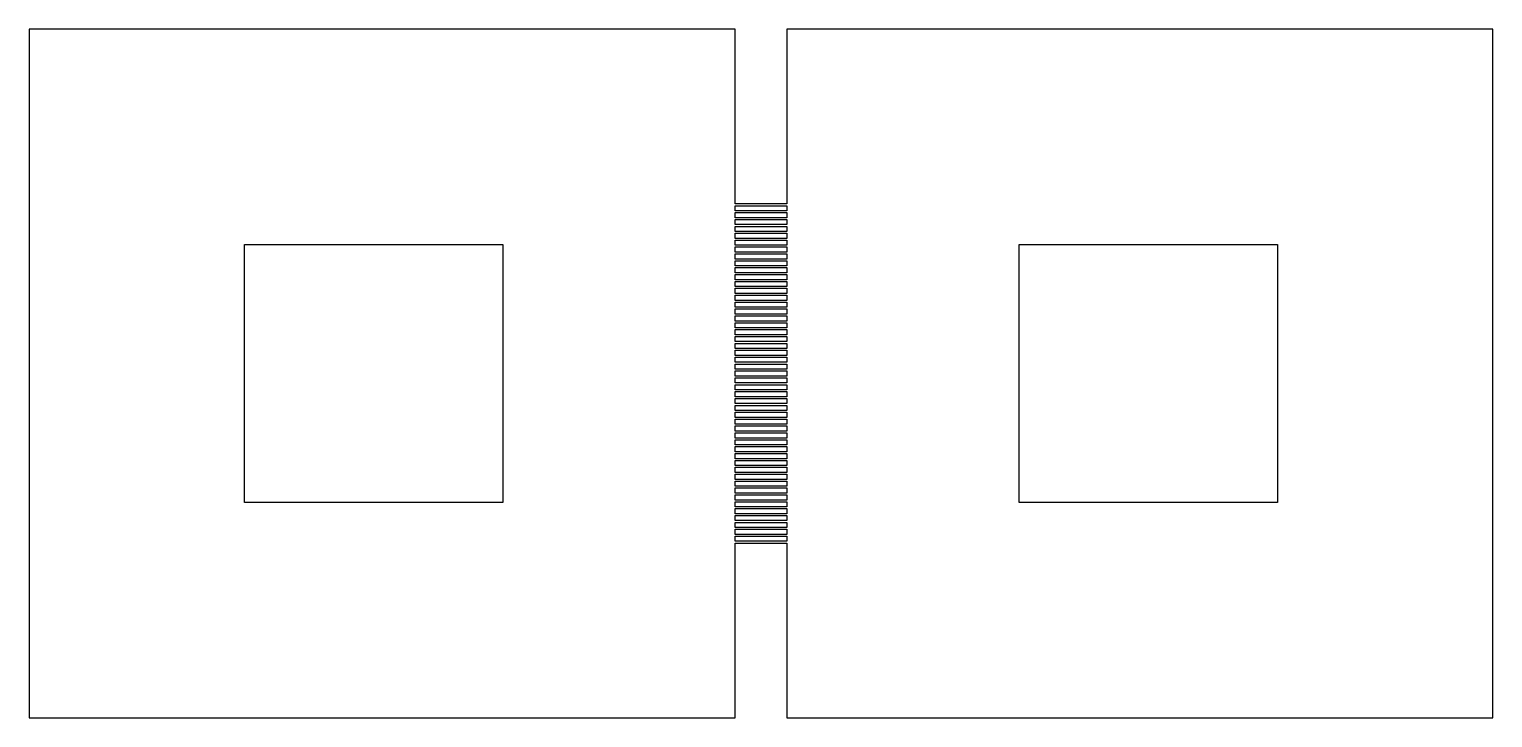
# Model space of a CAD drawing. Extents: x 0.25 to 8.75, y 0.25 to 4.25.
import ezdxf

# ---------------------------------------------------------------- set-up
doc = ezdxf.new("R2010")
doc.units = 0

msp = doc.modelspace()

# ---------------------------------------------------------------- linework, layer by layer
for p, q in [((4.35001, 4.25), (0.25, 4.25)), ((0.25, 4.25), (0.25, 0.25)), ((4.35001, 3.23499), (4.35001, 4.25)), ((8.75, 4.25), (4.64999, 4.25)), ((4.64999, 4.25), (4.64999, 3.23499)), ((8.75, 0.25), (8.75, 4.25)), ((4.64999, 3.23499), (4.35001, 3.23499)), ((4.35001, 3.19499), (4.35001, 3.22499)), ((4.35001, 3.22499), (4.64999, 3.22499)), ((4.64999, 3.19499), (4.35001, 3.19499)), ((4.35001, 3.155), (4.35001, 3.185)), ((4.35001, 3.185), (4.64999, 3.185)), ((4.64999, 3.155), (4.35001, 3.155)), ((4.64999, 3.22499), (4.64999, 3.19499)), ((4.64999, 3.185), (4.64999, 3.155)), ((4.35001, 3.11499), (4.35001, 3.14499)), ((4.35001, 3.14499), (4.64999, 3.14499)), ((4.64999, 3.11499), (4.35001, 3.11499)), ((4.35001, 3.075), (4.35001, 3.105)), ((4.35001, 3.105), (4.64999, 3.105)), ((4.64999, 3.075), (4.35001, 3.075)), ((4.35001, 3.03499), (4.35001, 3.06499)), ((4.35001, 3.06499), (4.64999, 3.06499)), ((4.64999, 3.14499), (4.64999, 3.11499)), ((4.64999, 3.105), (4.64999, 3.075)), ((4.64999, 3.06499), (4.64999, 3.03499)), ((1.5, 1.5), (1.5, 3)), ((1.5, 3), (3, 3)), ((3, 3), (3, 1.5)), ((4.64999, 3.03499), (4.35001, 3.03499)), ((4.35001, 2.995), (4.35001, 3.02499)), ((4.35001, 3.02499), (4.64999, 3.02499)), ((4.64999, 2.995), (4.35001, 2.995)), ((4.35001, 2.95499), (4.35001, 2.98499)), ((4.35001, 2.98499), (4.64999, 2.98499)), ((4.64999, 3.02499), (4.64999, 2.995)), ((4.64999, 2.98499), (4.64999, 2.95499)), ((6, 1.5), (6, 3)), ((6, 3), (7.5, 3)), ((7.5, 3), (7.5, 1.5)), ((4.64999, 2.95499), (4.35001, 2.95499)), ((4.35001, 2.91499), (4.35001, 2.94499)), ((4.35001, 2.94499), (4.64999, 2.94499)), ((4.64999, 2.91499), (4.35001, 2.91499)), ((4.35001, 2.875), (4.35001, 2.905)), ((4.35001, 2.905), (4.64999, 2.905)), ((4.64999, 2.94499), (4.64999, 2.91499)), ((4.64999, 2.905), (4.64999, 2.875)), ((4.64999, 2.875), (4.35001, 2.875)), ((4.35001, 2.83499), (4.35001, 2.86499)), ((4.35001, 2.86499), (4.64999, 2.86499)), ((4.64999, 2.83499), (4.35001, 2.83499)), ((4.35001, 2.795), (4.35001, 2.825)), ((4.35001, 2.825), (4.64999, 2.825)), ((4.64999, 2.86499), (4.64999, 2.83499)), ((4.64999, 2.825), (4.64999, 2.795)), ((4.64999, 2.795), (4.35001, 2.795)), ((4.35001, 2.75499), (4.35001, 2.78499)), ((4.35001, 2.78499), (4.64999, 2.78499)), ((4.64999, 2.75499), (4.35001, 2.75499)), ((4.35001, 2.715), (4.35001, 2.745)), ((4.35001, 2.745), (4.64999, 2.745)), ((4.64999, 2.78499), (4.64999, 2.75499)), ((4.64999, 2.745), (4.64999, 2.715)), ((4.64999, 2.715), (4.35001, 2.715)), ((4.35001, 2.67499), (4.35001, 2.70499)), ((4.35001, 2.70499), (4.64999, 2.70499)), ((4.64999, 2.67499), (4.35001, 2.67499)), ((4.35001, 2.63499), (4.35001, 2.66499)), ((4.35001, 2.66499), (4.64999, 2.66499)), ((4.64999, 2.70499), (4.64999, 2.67499)), ((4.64999, 2.66499), (4.64999, 2.63499)), ((4.64999, 2.63499), (4.35001, 2.63499)), ((4.35001, 2.59499), (4.35001, 2.625)), ((4.35001, 2.625), (4.64999, 2.625)), ((4.64999, 2.59499), (4.35001, 2.59499)), ((4.35001, 2.55499), (4.35001, 2.58499)), ((4.35001, 2.58499), (4.64999, 2.58499)), ((4.64999, 2.55499), (4.35001, 2.55499)), ((4.64999, 2.625), (4.64999, 2.59499)), ((4.64999, 2.58499), (4.64999, 2.55499)), ((4.35001, 2.515), (4.35001, 2.545)), ((4.35001, 2.545), (4.64999, 2.545)), ((4.64999, 2.515), (4.35001, 2.515)), ((4.35001, 2.47499), (4.35001, 2.50499)), ((4.35001, 2.50499), (4.64999, 2.50499)), ((4.64999, 2.47499), (4.35001, 2.47499)), ((4.64999, 2.545), (4.64999, 2.515)), ((4.64999, 2.50499), (4.64999, 2.47499)), ((4.35001, 2.435), (4.35001, 2.465)), ((4.35001, 2.465), (4.64999, 2.465)), ((4.64999, 2.435), (4.35001, 2.435)), ((4.35001, 2.39499), (4.35001, 2.42499)), ((4.35001, 2.42499), (4.64999, 2.42499)), ((4.64999, 2.39499), (4.35001, 2.39499)), ((4.35001, 2.355), (4.35001, 2.38499)), ((4.35001, 2.38499), (4.64999, 2.38499)), ((4.64999, 2.465), (4.64999, 2.435)), ((4.64999, 2.42499), (4.64999, 2.39499)), ((4.64999, 2.38499), (4.64999, 2.355)), ((4.64999, 2.355), (4.35001, 2.355)), ((4.35001, 2.31499), (4.35001, 2.34499)), ((4.35001, 2.34499), (4.64999, 2.34499)), ((4.64999, 2.31499), (4.35001, 2.31499)), ((4.35001, 2.27499), (4.35001, 2.30499)), ((4.35001, 2.30499), (4.64999, 2.30499)), ((4.64999, 2.34499), (4.64999, 2.31499)), ((4.64999, 2.30499), (4.64999, 2.27499)), ((4.64999, 2.27499), (4.35001, 2.27499)), ((4.35001, 2.235), (4.35001, 2.265)), ((4.35001, 2.265), (4.64999, 2.265)), ((4.64999, 2.235), (4.35001, 2.235)), ((4.35001, 2.19501), (4.35001, 2.22501)), ((4.35001, 2.22501), (4.64999, 2.22501)), ((4.64999, 2.265), (4.64999, 2.235)), ((4.64999, 2.22501), (4.64999, 2.19501)), ((4.64999, 2.19501), (4.35001, 2.19501)), ((4.35001, 2.15501), (4.35001, 2.18501)), ((4.35001, 2.18501), (4.64999, 2.18501)), ((4.64999, 2.15501), (4.35001, 2.15501)), ((4.35001, 2.11501), (4.35001, 2.145)), ((4.35001, 2.145), (4.64999, 2.145)), ((4.64999, 2.18501), (4.64999, 2.15501)), ((4.64999, 2.145), (4.64999, 2.11501)), ((4.64999, 2.11501), (4.35001, 2.11501)), ((4.35001, 2.07501), (4.35001, 2.10501)), ((4.35001, 2.10501), (4.64999, 2.10501)), ((4.64999, 2.07501), (4.35001, 2.07501)), ((4.35001, 2.035), (4.35001, 2.065)), ((4.35001, 2.065), (4.64999, 2.065)), ((4.64999, 2.10501), (4.64999, 2.07501)), ((4.64999, 2.065), (4.64999, 2.035)), ((4.64999, 2.035), (4.35001, 2.035)), ((4.35001, 1.99501), (4.35001, 2.02501)), ((4.35001, 2.02501), (4.64999, 2.02501)), ((4.64999, 1.99501), (4.35001, 1.99501)), ((4.35001, 1.955), (4.35001, 1.985)), ((4.35001, 1.985), (4.64999, 1.985)), ((4.64999, 1.955), (4.35001, 1.955)), ((4.64999, 2.02501), (4.64999, 1.99501)), ((4.64999, 1.985), (4.64999, 1.955)), ((4.35001, 1.91501), (4.35001, 1.94501)), ((4.35001, 1.94501), (4.64999, 1.94501)), ((4.64999, 1.91501), (4.35001, 1.91501)), ((4.35001, 1.875), (4.35001, 1.90501)), ((4.35001, 1.90501), (4.64999, 1.90501)), ((4.64999, 1.875), (4.35001, 1.875)), ((4.64999, 1.94501), (4.64999, 1.91501)), ((4.64999, 1.90501), (4.64999, 1.875)), ((4.35001, 1.83501), (4.35001, 1.86501)), ((4.35001, 1.86501), (4.64999, 1.86501)), ((4.64999, 1.83501), (4.35001, 1.83501)), ((4.35001, 1.79501), (4.35001, 1.82501)), ((4.35001, 1.82501), (4.64999, 1.82501)), ((4.64999, 1.79501), (4.35001, 1.79501)), ((4.64999, 1.86501), (4.64999, 1.83501)), ((4.64999, 1.82501), (4.64999, 1.79501)), ((4.35001, 1.755), (4.35001, 1.785)), ((4.35001, 1.785), (4.64999, 1.785)), ((4.64999, 1.755), (4.35001, 1.755)), ((4.35001, 1.71501), (4.35001, 1.74501)), ((4.35001, 1.74501), (4.64999, 1.74501)), ((4.64999, 1.71501), (4.35001, 1.71501)), ((4.35001, 1.675), (4.35001, 1.705)), ((4.35001, 1.705), (4.64999, 1.705)), ((4.64999, 1.785), (4.64999, 1.755)), ((4.64999, 1.74501), (4.64999, 1.71501)), ((4.64999, 1.705), (4.64999, 1.675)), ((4.64999, 1.675), (4.35001, 1.675)), ((4.35001, 1.63501), (4.35001, 1.66501)), ((4.35001, 1.66501), (4.64999, 1.66501)), ((4.64999, 1.63501), (4.35001, 1.63501)), ((4.35001, 1.595), (4.35001, 1.625)), ((4.35001, 1.625), (4.64999, 1.625)), ((4.64999, 1.66501), (4.64999, 1.63501)), ((4.64999, 1.625), (4.64999, 1.595)), ((4.64999, 1.595), (4.35001, 1.595)), ((4.35001, 1.55501), (4.35001, 1.58501)), ((4.35001, 1.58501), (4.64999, 1.58501)), ((4.64999, 1.55501), (4.35001, 1.55501)), ((4.35001, 1.51501), (4.35001, 1.54501)), ((4.35001, 1.54501), (4.64999, 1.54501)), ((4.64999, 1.58501), (4.64999, 1.55501)), ((4.64999, 1.54501), (4.64999, 1.51501)), ((3, 1.5), (1.5, 1.5)), ((4.64999, 1.51501), (4.35001, 1.51501)), ((4.35001, 1.47501), (4.35001, 1.505)), ((4.35001, 1.505), (4.64999, 1.505)), ((4.64999, 1.47501), (4.35001, 1.47501)), ((4.35001, 1.43501), (4.35001, 1.46501)), ((4.35001, 1.46501), (4.64999, 1.46501)), ((4.64999, 1.505), (4.64999, 1.47501)), ((4.64999, 1.46501), (4.64999, 1.43501)), ((7.5, 1.5), (6, 1.5)), ((4.64999, 1.43501), (4.35001, 1.43501)), ((4.35001, 1.395), (4.35001, 1.425)), ((4.35001, 1.425), (4.64999, 1.425)), ((4.64999, 1.395), (4.35001, 1.395)), ((4.35001, 1.35501), (4.35001, 1.38501)), ((4.35001, 1.38501), (4.64999, 1.38501)), ((4.64999, 1.425), (4.64999, 1.395)), ((4.64999, 1.38501), (4.64999, 1.35501)), ((4.64999, 1.35501), (4.35001, 1.35501)), ((4.35001, 1.315), (4.35001, 1.345)), ((4.35001, 1.345), (4.64999, 1.345)), ((4.64999, 1.315), (4.35001, 1.315)), ((4.35001, 1.27501), (4.35001, 1.30501)), ((4.35001, 1.30501), (4.64999, 1.30501)), ((4.64999, 1.27501), (4.35001, 1.27501)), ((4.64999, 1.345), (4.64999, 1.315)), ((4.64999, 1.30501), (4.64999, 1.27501)), ((4.35001, 1.26501), (4.64999, 1.26501)), ((4.35001, 0.25), (4.35001, 1.26501)), ((4.64999, 1.26501), (4.64999, 0.25)), ((0.25, 0.25), (4.35001, 0.25)), ((4.64999, 0.25), (8.75, 0.25))]:
    msp.add_line(p, q)

doc.saveas('drawing.dxf')
